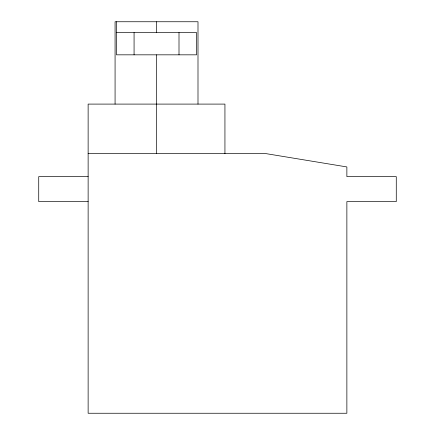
<?xml version="1.0" encoding="UTF-8"?>
<svg xmlns="http://www.w3.org/2000/svg" width="435" height="435" viewBox="0 0 435 435"><rect width="100%" height="100%" fill="white"/><g stroke="black" fill="none" stroke-linecap="round" stroke-linejoin="round"><path stroke-width="0.65" d="M116.488 32.587L196.582 32.587L196.582 54.832L116.488 54.832L116.488 21.75M88.131 153.647L266.111 153.647L346.869 166.937L346.869 176.615L396.274 176.615L396.274 201.606L346.869 201.606L346.869 413.25L88.131 413.25L88.131 104.095L224.938 104.095L224.938 153.647M88.131 176.615L38.726 176.615L38.726 201.606L88.131 201.606M197.996 104.095L197.996 21.75L115.074 21.75L115.074 104.095M179.002 32.587L179.002 54.832M156.535 21.75L156.535 32.587M156.535 54.832L156.535 153.647M134.072 32.587L134.072 54.832"/></g></svg>
